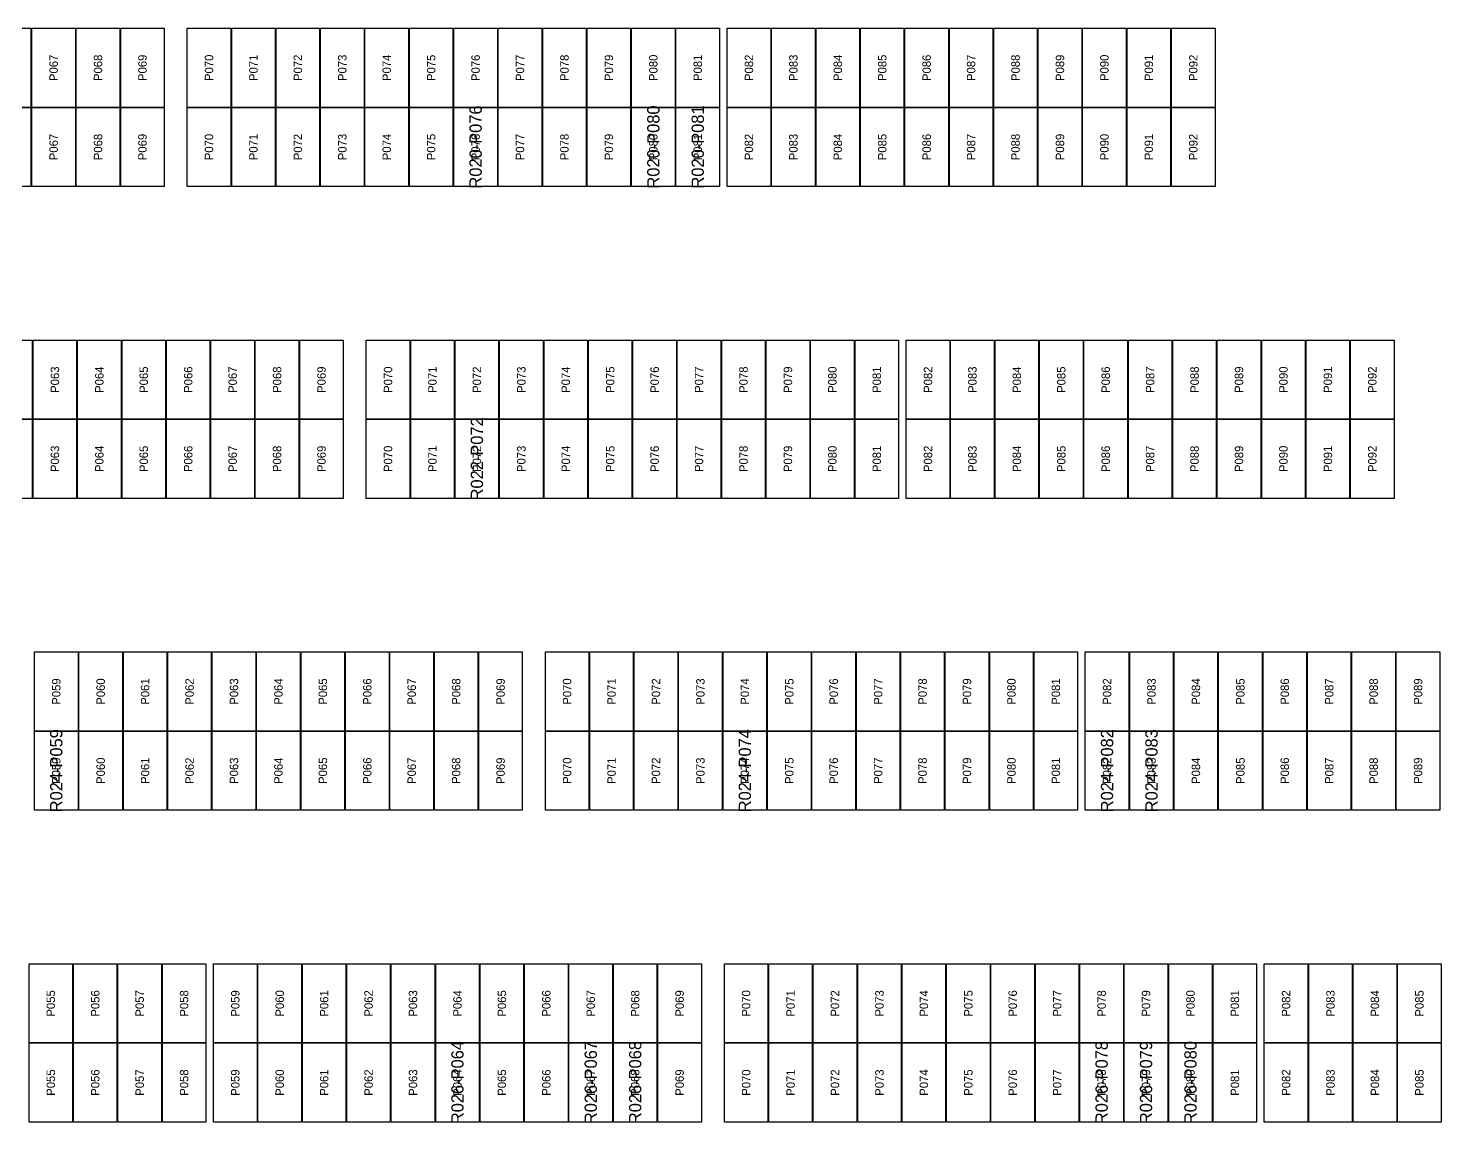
# Model space of a CAD drawing. Extents: x 296295 to 296770, y 651564 to 652121.
# Drawn here: x 296418.2 to 296454.96, y 652019.16 to 652047.68 of the extents above; entities that cross this region are included whole.
import ezdxf
from ezdxf.enums import TextEntityAlignment as Align

# ---------------------------------------------------------------- set-up
doc = ezdxf.new("R2010")
doc.units = 0

msp = doc.modelspace()

# ---------------------------------------------------------------- linework, layer by layer
at = {"layer": 'DEFECTIVE_PANELS'}
for points in [[(296429.294, 652045.614), (296430.428, 652045.614), (296430.428, 652043.551), (296429.294, 652043.551)], [(296433.926, 652045.614), (296435.06, 652045.614), (296435.06, 652043.551), (296433.926, 652043.551)], [(296435.084, 652045.614), (296436.218, 652045.614), (296436.218, 652043.551), (296435.084, 652043.551)], [(296429.328, 652037.488), (296430.462, 652037.488), (296430.462, 652035.425), (296429.328, 652035.425)], [(296418.365, 652029.362), (296419.499, 652029.362), (296419.499, 652027.299), (296418.365, 652027.299)], [(296436.311, 652029.362), (296437.445, 652029.362), (296437.445, 652027.299), (296436.311, 652027.299)], [(296445.751, 652029.362), (296446.885, 652029.362), (296446.885, 652027.299), (296445.751, 652027.299)], [(296446.909, 652029.362), (296448.043, 652029.362), (296448.043, 652027.299), (296446.909, 652027.299)], [(296428.821, 652021.236), (296429.955, 652021.236), (296429.955, 652019.173), (296428.821, 652019.173)], [(296432.295, 652021.236), (296433.429, 652021.236), (296433.429, 652019.173), (296432.295, 652019.173)], [(296433.453, 652021.236), (296434.587, 652021.236), (296434.587, 652019.173), (296433.453, 652019.173)], [(296445.609, 652021.236), (296446.743, 652021.236), (296446.743, 652019.173), (296445.609, 652019.173)], [(296446.767, 652021.236), (296447.901, 652021.236), (296447.901, 652019.173), (296446.767, 652019.173)], [(296447.925, 652021.236), (296449.059, 652021.236), (296449.059, 652019.173), (296447.925, 652019.173)]]:
    msp.add_lwpolyline(points, close=True, dxfattribs=at)
at = {"layer": 'PANELS_MASTER'}
for points in [[(296417.138, 652047.677), (296418.272, 652047.677), (296418.272, 652045.614), (296417.138, 652045.614)], [(296418.296, 652047.677), (296419.43, 652047.677), (296419.43, 652045.614), (296418.296, 652045.614)], [(296419.454, 652047.677), (296420.588, 652047.677), (296420.588, 652045.614), (296419.454, 652045.614)], [(296420.612, 652047.677), (296421.746, 652047.677), (296421.746, 652045.614), (296420.612, 652045.614)], [(296422.346, 652047.677), (296423.48, 652047.677), (296423.48, 652045.614), (296422.346, 652045.614)], [(296423.504, 652047.677), (296424.638, 652047.677), (296424.638, 652045.614), (296423.504, 652045.614)], [(296424.662, 652047.677), (296425.796, 652047.677), (296425.796, 652045.614), (296424.662, 652045.614)], [(296425.82, 652047.677), (296426.954, 652047.677), (296426.954, 652045.614), (296425.82, 652045.614)], [(296426.978, 652047.677), (296428.112, 652047.677), (296428.112, 652045.614), (296426.978, 652045.614)], [(296428.136, 652047.677), (296429.27, 652047.677), (296429.27, 652045.614), (296428.136, 652045.614)], [(296429.294, 652047.677), (296430.428, 652047.677), (296430.428, 652045.614), (296429.294, 652045.614)], [(296430.452, 652047.677), (296431.586, 652047.677), (296431.586, 652045.614), (296430.452, 652045.614)], [(296431.61, 652047.677), (296432.744, 652047.677), (296432.744, 652045.614), (296431.61, 652045.614)], [(296432.768, 652047.677), (296433.902, 652047.677), (296433.902, 652045.614), (296432.768, 652045.614)], [(296433.926, 652047.677), (296435.06, 652047.677), (296435.06, 652045.614), (296433.926, 652045.614)], [(296435.084, 652047.677), (296436.218, 652047.677), (296436.218, 652045.614), (296435.084, 652045.614)], [(296436.418, 652047.677), (296437.552, 652047.677), (296437.552, 652045.614), (296436.418, 652045.614)], [(296437.576, 652047.677), (296438.71, 652047.677), (296438.71, 652045.614), (296437.576, 652045.614)], [(296438.734, 652047.677), (296439.868, 652047.677), (296439.868, 652045.614), (296438.734, 652045.614)], [(296439.892, 652047.677), (296441.026, 652047.677), (296441.026, 652045.614), (296439.892, 652045.614)], [(296441.05, 652047.677), (296442.184, 652047.677), (296442.184, 652045.614), (296441.05, 652045.614)], [(296442.208, 652047.677), (296443.342, 652047.677), (296443.342, 652045.614), (296442.208, 652045.614)], [(296443.366, 652047.677), (296444.5, 652047.677), (296444.5, 652045.614), (296443.366, 652045.614)], [(296444.524, 652047.677), (296445.658, 652047.677), (296445.658, 652045.614), (296444.524, 652045.614)], [(296445.682, 652047.677), (296446.816, 652047.677), (296446.816, 652045.614), (296445.682, 652045.614)], [(296446.84, 652047.677), (296447.974, 652047.677), (296447.974, 652045.614), (296446.84, 652045.614)], [(296447.998, 652047.677), (296449.132, 652047.677), (296449.132, 652045.614), (296447.998, 652045.614)], [(296417.138, 652045.614), (296418.272, 652045.614), (296418.272, 652043.551), (296417.138, 652043.551)], [(296418.296, 652045.614), (296419.43, 652045.614), (296419.43, 652043.551), (296418.296, 652043.551)], [(296419.454, 652045.614), (296420.588, 652045.614), (296420.588, 652043.551), (296419.454, 652043.551)], [(296420.612, 652045.614), (296421.746, 652045.614), (296421.746, 652043.551), (296420.612, 652043.551)], [(296422.346, 652045.614), (296423.48, 652045.614), (296423.48, 652043.551), (296422.346, 652043.551)], [(296423.504, 652045.614), (296424.638, 652045.614), (296424.638, 652043.551), (296423.504, 652043.551)], [(296424.662, 652045.614), (296425.796, 652045.614), (296425.796, 652043.551), (296424.662, 652043.551)], [(296425.82, 652045.614), (296426.954, 652045.614), (296426.954, 652043.551), (296425.82, 652043.551)], [(296426.978, 652045.614), (296428.112, 652045.614), (296428.112, 652043.551), (296426.978, 652043.551)], [(296428.136, 652045.614), (296429.27, 652045.614), (296429.27, 652043.551), (296428.136, 652043.551)], [(296430.452, 652045.614), (296431.586, 652045.614), (296431.586, 652043.551), (296430.452, 652043.551)], [(296431.61, 652045.614), (296432.744, 652045.614), (296432.744, 652043.551), (296431.61, 652043.551)], [(296432.768, 652045.614), (296433.902, 652045.614), (296433.902, 652043.551), (296432.768, 652043.551)], [(296436.418, 652045.614), (296437.552, 652045.614), (296437.552, 652043.551), (296436.418, 652043.551)], [(296437.576, 652045.614), (296438.71, 652045.614), (296438.71, 652043.551), (296437.576, 652043.551)], [(296438.734, 652045.614), (296439.868, 652045.614), (296439.868, 652043.551), (296438.734, 652043.551)], [(296439.892, 652045.614), (296441.026, 652045.614), (296441.026, 652043.551), (296439.892, 652043.551)], [(296441.05, 652045.614), (296442.184, 652045.614), (296442.184, 652043.551), (296441.05, 652043.551)], [(296442.208, 652045.614), (296443.342, 652045.614), (296443.342, 652043.551), (296442.208, 652043.551)], [(296443.366, 652045.614), (296444.5, 652045.614), (296444.5, 652043.551), (296443.366, 652043.551)], [(296444.524, 652045.614), (296445.658, 652045.614), (296445.658, 652043.551), (296444.524, 652043.551)], [(296445.682, 652045.614), (296446.816, 652045.614), (296446.816, 652043.551), (296445.682, 652043.551)], [(296446.84, 652045.614), (296447.974, 652045.614), (296447.974, 652043.551), (296446.84, 652043.551)], [(296447.998, 652045.614), (296449.132, 652045.614), (296449.132, 652043.551), (296447.998, 652043.551)], [(296417.172, 652039.551), (296418.306, 652039.551), (296418.306, 652037.488), (296417.172, 652037.488)], [(296418.33, 652039.551), (296419.464, 652039.551), (296419.464, 652037.488), (296418.33, 652037.488)], [(296419.488, 652039.551), (296420.622, 652039.551), (296420.622, 652037.488), (296419.488, 652037.488)], [(296420.646, 652039.551), (296421.78, 652039.551), (296421.78, 652037.488), (296420.646, 652037.488)], [(296421.804, 652039.551), (296422.938, 652039.551), (296422.938, 652037.488), (296421.804, 652037.488)], [(296422.962, 652039.551), (296424.096, 652039.551), (296424.096, 652037.488), (296422.962, 652037.488)], [(296424.12, 652039.551), (296425.254, 652039.551), (296425.254, 652037.488), (296424.12, 652037.488)], [(296425.278, 652039.551), (296426.412, 652039.551), (296426.412, 652037.488), (296425.278, 652037.488)], [(296427.012, 652039.551), (296428.146, 652039.551), (296428.146, 652037.488), (296427.012, 652037.488)], [(296428.17, 652039.551), (296429.304, 652039.551), (296429.304, 652037.488), (296428.17, 652037.488)], [(296429.328, 652039.551), (296430.462, 652039.551), (296430.462, 652037.488), (296429.328, 652037.488)], [(296430.486, 652039.551), (296431.62, 652039.551), (296431.62, 652037.488), (296430.486, 652037.488)], [(296431.644, 652039.551), (296432.778, 652039.551), (296432.778, 652037.488), (296431.644, 652037.488)], [(296432.802, 652039.551), (296433.936, 652039.551), (296433.936, 652037.488), (296432.802, 652037.488)], [(296433.96, 652039.551), (296435.094, 652039.551), (296435.094, 652037.488), (296433.96, 652037.488)], [(296435.118, 652039.551), (296436.252, 652039.551), (296436.252, 652037.488), (296435.118, 652037.488)], [(296436.276, 652039.551), (296437.41, 652039.551), (296437.41, 652037.488), (296436.276, 652037.488)], [(296437.434, 652039.551), (296438.568, 652039.551), (296438.568, 652037.488), (296437.434, 652037.488)], [(296438.592, 652039.551), (296439.726, 652039.551), (296439.726, 652037.488), (296438.592, 652037.488)], [(296439.75, 652039.551), (296440.884, 652039.551), (296440.884, 652037.488), (296439.75, 652037.488)], [(296441.084, 652039.551), (296442.218, 652039.551), (296442.218, 652037.488), (296441.084, 652037.488)], [(296442.242, 652039.551), (296443.376, 652039.551), (296443.376, 652037.488), (296442.242, 652037.488)], [(296443.4, 652039.551), (296444.534, 652039.551), (296444.534, 652037.488), (296443.4, 652037.488)], [(296444.558, 652039.551), (296445.692, 652039.551), (296445.692, 652037.488), (296444.558, 652037.488)], [(296445.716, 652039.551), (296446.85, 652039.551), (296446.85, 652037.488), (296445.716, 652037.488)], [(296446.874, 652039.551), (296448.008, 652039.551), (296448.008, 652037.488), (296446.874, 652037.488)], [(296448.032, 652039.551), (296449.166, 652039.551), (296449.166, 652037.488), (296448.032, 652037.488)], [(296449.19, 652039.551), (296450.324, 652039.551), (296450.324, 652037.488), (296449.19, 652037.488)], [(296450.348, 652039.551), (296451.482, 652039.551), (296451.482, 652037.488), (296450.348, 652037.488)], [(296451.506, 652039.551), (296452.64, 652039.551), (296452.64, 652037.488), (296451.506, 652037.488)], [(296452.664, 652039.551), (296453.798, 652039.551), (296453.798, 652037.488), (296452.664, 652037.488)], [(296417.172, 652037.488), (296418.306, 652037.488), (296418.306, 652035.425), (296417.172, 652035.425)], [(296418.33, 652037.488), (296419.464, 652037.488), (296419.464, 652035.425), (296418.33, 652035.425)], [(296419.488, 652037.488), (296420.622, 652037.488), (296420.622, 652035.425), (296419.488, 652035.425)], [(296420.646, 652037.488), (296421.78, 652037.488), (296421.78, 652035.425), (296420.646, 652035.425)], [(296421.804, 652037.488), (296422.938, 652037.488), (296422.938, 652035.425), (296421.804, 652035.425)], [(296422.962, 652037.488), (296424.096, 652037.488), (296424.096, 652035.425), (296422.962, 652035.425)], [(296424.12, 652037.488), (296425.254, 652037.488), (296425.254, 652035.425), (296424.12, 652035.425)], [(296425.278, 652037.488), (296426.412, 652037.488), (296426.412, 652035.425), (296425.278, 652035.425)], [(296427.012, 652037.488), (296428.146, 652037.488), (296428.146, 652035.425), (296427.012, 652035.425)], [(296428.17, 652037.488), (296429.304, 652037.488), (296429.304, 652035.425), (296428.17, 652035.425)], [(296430.486, 652037.488), (296431.62, 652037.488), (296431.62, 652035.425), (296430.486, 652035.425)], [(296431.644, 652037.488), (296432.778, 652037.488), (296432.778, 652035.425), (296431.644, 652035.425)], [(296432.802, 652037.488), (296433.936, 652037.488), (296433.936, 652035.425), (296432.802, 652035.425)], [(296433.96, 652037.488), (296435.094, 652037.488), (296435.094, 652035.425), (296433.96, 652035.425)], [(296435.118, 652037.488), (296436.252, 652037.488), (296436.252, 652035.425), (296435.118, 652035.425)], [(296436.276, 652037.488), (296437.41, 652037.488), (296437.41, 652035.425), (296436.276, 652035.425)], [(296437.434, 652037.488), (296438.568, 652037.488), (296438.568, 652035.425), (296437.434, 652035.425)], [(296438.592, 652037.488), (296439.726, 652037.488), (296439.726, 652035.425), (296438.592, 652035.425)], [(296439.75, 652037.488), (296440.884, 652037.488), (296440.884, 652035.425), (296439.75, 652035.425)], [(296441.084, 652037.488), (296442.218, 652037.488), (296442.218, 652035.425), (296441.084, 652035.425)], [(296442.242, 652037.488), (296443.376, 652037.488), (296443.376, 652035.425), (296442.242, 652035.425)], [(296443.4, 652037.488), (296444.534, 652037.488), (296444.534, 652035.425), (296443.4, 652035.425)], [(296444.558, 652037.488), (296445.692, 652037.488), (296445.692, 652035.425), (296444.558, 652035.425)], [(296445.716, 652037.488), (296446.85, 652037.488), (296446.85, 652035.425), (296445.716, 652035.425)], [(296446.874, 652037.488), (296448.008, 652037.488), (296448.008, 652035.425), (296446.874, 652035.425)], [(296448.032, 652037.488), (296449.166, 652037.488), (296449.166, 652035.425), (296448.032, 652035.425)], [(296449.19, 652037.488), (296450.324, 652037.488), (296450.324, 652035.425), (296449.19, 652035.425)], [(296450.348, 652037.488), (296451.482, 652037.488), (296451.482, 652035.425), (296450.348, 652035.425)], [(296451.506, 652037.488), (296452.64, 652037.488), (296452.64, 652035.425), (296451.506, 652035.425)], [(296452.664, 652037.488), (296453.798, 652037.488), (296453.798, 652035.425), (296452.664, 652035.425)], [(296418.365, 652031.425), (296419.499, 652031.425), (296419.499, 652029.362), (296418.365, 652029.362)], [(296419.523, 652031.425), (296420.657, 652031.425), (296420.657, 652029.362), (296419.523, 652029.362)], [(296420.681, 652031.425), (296421.815, 652031.425), (296421.815, 652029.362), (296420.681, 652029.362)], [(296421.839, 652031.425), (296422.973, 652031.425), (296422.973, 652029.362), (296421.839, 652029.362)], [(296422.997, 652031.425), (296424.131, 652031.425), (296424.131, 652029.362), (296422.997, 652029.362)], [(296424.155, 652031.425), (296425.289, 652031.425), (296425.289, 652029.362), (296424.155, 652029.362)], [(296425.313, 652031.425), (296426.447, 652031.425), (296426.447, 652029.362), (296425.313, 652029.362)], [(296426.471, 652031.425), (296427.605, 652031.425), (296427.605, 652029.362), (296426.471, 652029.362)], [(296427.629, 652031.425), (296428.763, 652031.425), (296428.763, 652029.362), (296427.629, 652029.362)], [(296428.787, 652031.425), (296429.921, 652031.425), (296429.921, 652029.362), (296428.787, 652029.362)], [(296429.945, 652031.425), (296431.079, 652031.425), (296431.079, 652029.362), (296429.945, 652029.362)], [(296431.679, 652031.425), (296432.813, 652031.425), (296432.813, 652029.362), (296431.679, 652029.362)], [(296432.837, 652031.425), (296433.971, 652031.425), (296433.971, 652029.362), (296432.837, 652029.362)], [(296433.995, 652031.425), (296435.129, 652031.425), (296435.129, 652029.362), (296433.995, 652029.362)], [(296435.153, 652031.425), (296436.287, 652031.425), (296436.287, 652029.362), (296435.153, 652029.362)], [(296436.311, 652031.425), (296437.445, 652031.425), (296437.445, 652029.362), (296436.311, 652029.362)], [(296437.469, 652031.425), (296438.603, 652031.425), (296438.603, 652029.362), (296437.469, 652029.362)], [(296438.627, 652031.425), (296439.761, 652031.425), (296439.761, 652029.362), (296438.627, 652029.362)], [(296439.785, 652031.425), (296440.919, 652031.425), (296440.919, 652029.362), (296439.785, 652029.362)], [(296440.943, 652031.425), (296442.077, 652031.425), (296442.077, 652029.362), (296440.943, 652029.362)], [(296442.101, 652031.425), (296443.235, 652031.425), (296443.235, 652029.362), (296442.101, 652029.362)], [(296443.259, 652031.425), (296444.393, 652031.425), (296444.393, 652029.362), (296443.259, 652029.362)], [(296444.417, 652031.425), (296445.551, 652031.425), (296445.551, 652029.362), (296444.417, 652029.362)], [(296445.751, 652031.425), (296446.885, 652031.425), (296446.885, 652029.362), (296445.751, 652029.362)], [(296446.909, 652031.425), (296448.043, 652031.425), (296448.043, 652029.362), (296446.909, 652029.362)], [(296448.067, 652031.425), (296449.201, 652031.425), (296449.201, 652029.362), (296448.067, 652029.362)], [(296449.225, 652031.425), (296450.359, 652031.425), (296450.359, 652029.362), (296449.225, 652029.362)], [(296450.383, 652031.425), (296451.517, 652031.425), (296451.517, 652029.362), (296450.383, 652029.362)], [(296451.541, 652031.425), (296452.675, 652031.425), (296452.675, 652029.362), (296451.541, 652029.362)], [(296452.699, 652031.425), (296453.833, 652031.425), (296453.833, 652029.362), (296452.699, 652029.362)], [(296453.857, 652031.425), (296454.991, 652031.425), (296454.991, 652029.362), (296453.857, 652029.362)], [(296419.523, 652029.362), (296420.657, 652029.362), (296420.657, 652027.299), (296419.523, 652027.299)], [(296420.681, 652029.362), (296421.815, 652029.362), (296421.815, 652027.299), (296420.681, 652027.299)], [(296421.839, 652029.362), (296422.973, 652029.362), (296422.973, 652027.299), (296421.839, 652027.299)], [(296422.997, 652029.362), (296424.131, 652029.362), (296424.131, 652027.299), (296422.997, 652027.299)], [(296424.155, 652029.362), (296425.289, 652029.362), (296425.289, 652027.299), (296424.155, 652027.299)], [(296425.313, 652029.362), (296426.447, 652029.362), (296426.447, 652027.299), (296425.313, 652027.299)], [(296426.471, 652029.362), (296427.605, 652029.362), (296427.605, 652027.299), (296426.471, 652027.299)], [(296427.629, 652029.362), (296428.763, 652029.362), (296428.763, 652027.299), (296427.629, 652027.299)], [(296428.787, 652029.362), (296429.921, 652029.362), (296429.921, 652027.299), (296428.787, 652027.299)], [(296429.945, 652029.362), (296431.079, 652029.362), (296431.079, 652027.299), (296429.945, 652027.299)], [(296431.679, 652029.362), (296432.813, 652029.362), (296432.813, 652027.299), (296431.679, 652027.299)], [(296432.837, 652029.362), (296433.971, 652029.362), (296433.971, 652027.299), (296432.837, 652027.299)], [(296433.995, 652029.362), (296435.129, 652029.362), (296435.129, 652027.299), (296433.995, 652027.299)], [(296435.153, 652029.362), (296436.287, 652029.362), (296436.287, 652027.299), (296435.153, 652027.299)], [(296437.469, 652029.362), (296438.603, 652029.362), (296438.603, 652027.299), (296437.469, 652027.299)], [(296438.627, 652029.362), (296439.761, 652029.362), (296439.761, 652027.299), (296438.627, 652027.299)], [(296439.785, 652029.362), (296440.919, 652029.362), (296440.919, 652027.299), (296439.785, 652027.299)], [(296440.943, 652029.362), (296442.077, 652029.362), (296442.077, 652027.299), (296440.943, 652027.299)], [(296442.101, 652029.362), (296443.235, 652029.362), (296443.235, 652027.299), (296442.101, 652027.299)], [(296443.259, 652029.362), (296444.393, 652029.362), (296444.393, 652027.299), (296443.259, 652027.299)], [(296444.417, 652029.362), (296445.551, 652029.362), (296445.551, 652027.299), (296444.417, 652027.299)], [(296448.067, 652029.362), (296449.201, 652029.362), (296449.201, 652027.299), (296448.067, 652027.299)], [(296449.225, 652029.362), (296450.359, 652029.362), (296450.359, 652027.299), (296449.225, 652027.299)], [(296450.383, 652029.362), (296451.517, 652029.362), (296451.517, 652027.299), (296450.383, 652027.299)], [(296451.541, 652029.362), (296452.675, 652029.362), (296452.675, 652027.299), (296451.541, 652027.299)], [(296452.699, 652029.362), (296453.833, 652029.362), (296453.833, 652027.299), (296452.699, 652027.299)], [(296453.857, 652029.362), (296454.991, 652029.362), (296454.991, 652027.299), (296453.857, 652027.299)], [(296418.223, 652023.299), (296419.357, 652023.299), (296419.357, 652021.236), (296418.223, 652021.236)], [(296419.381, 652023.299), (296420.515, 652023.299), (296420.515, 652021.236), (296419.381, 652021.236)], [(296420.539, 652023.299), (296421.673, 652023.299), (296421.673, 652021.236), (296420.539, 652021.236)], [(296421.697, 652023.299), (296422.831, 652023.299), (296422.831, 652021.236), (296421.697, 652021.236)], [(296423.031, 652023.299), (296424.165, 652023.299), (296424.165, 652021.236), (296423.031, 652021.236)], [(296424.189, 652023.299), (296425.323, 652023.299), (296425.323, 652021.236), (296424.189, 652021.236)], [(296425.347, 652023.299), (296426.481, 652023.299), (296426.481, 652021.236), (296425.347, 652021.236)], [(296426.505, 652023.299), (296427.639, 652023.299), (296427.639, 652021.236), (296426.505, 652021.236)], [(296427.663, 652023.299), (296428.797, 652023.299), (296428.797, 652021.236), (296427.663, 652021.236)], [(296428.821, 652023.299), (296429.955, 652023.299), (296429.955, 652021.236), (296428.821, 652021.236)], [(296429.979, 652023.299), (296431.113, 652023.299), (296431.113, 652021.236), (296429.979, 652021.236)], [(296431.137, 652023.299), (296432.271, 652023.299), (296432.271, 652021.236), (296431.137, 652021.236)], [(296432.295, 652023.299), (296433.429, 652023.299), (296433.429, 652021.236), (296432.295, 652021.236)], [(296433.453, 652023.299), (296434.587, 652023.299), (296434.587, 652021.236), (296433.453, 652021.236)], [(296434.611, 652023.299), (296435.745, 652023.299), (296435.745, 652021.236), (296434.611, 652021.236)], [(296436.345, 652023.299), (296437.479, 652023.299), (296437.479, 652021.236), (296436.345, 652021.236)], [(296437.503, 652023.299), (296438.637, 652023.299), (296438.637, 652021.236), (296437.503, 652021.236)], [(296438.661, 652023.299), (296439.795, 652023.299), (296439.795, 652021.236), (296438.661, 652021.236)], [(296439.819, 652023.299), (296440.953, 652023.299), (296440.953, 652021.236), (296439.819, 652021.236)], [(296440.977, 652023.299), (296442.111, 652023.299), (296442.111, 652021.236), (296440.977, 652021.236)], [(296442.135, 652023.299), (296443.269, 652023.299), (296443.269, 652021.236), (296442.135, 652021.236)], [(296443.293, 652023.299), (296444.427, 652023.299), (296444.427, 652021.236), (296443.293, 652021.236)], [(296444.451, 652023.299), (296445.585, 652023.299), (296445.585, 652021.236), (296444.451, 652021.236)], [(296445.609, 652023.299), (296446.743, 652023.299), (296446.743, 652021.236), (296445.609, 652021.236)], [(296446.767, 652023.299), (296447.901, 652023.299), (296447.901, 652021.236), (296446.767, 652021.236)], [(296447.925, 652023.299), (296449.059, 652023.299), (296449.059, 652021.236), (296447.925, 652021.236)], [(296449.083, 652023.299), (296450.217, 652023.299), (296450.217, 652021.236), (296449.083, 652021.236)], [(296450.417, 652023.299), (296451.551, 652023.299), (296451.551, 652021.236), (296450.417, 652021.236)], [(296451.575, 652023.299), (296452.709, 652023.299), (296452.709, 652021.236), (296451.575, 652021.236)], [(296452.733, 652023.299), (296453.867, 652023.299), (296453.867, 652021.236), (296452.733, 652021.236)], [(296453.891, 652023.299), (296455.025, 652023.299), (296455.025, 652021.236), (296453.891, 652021.236)], [(296418.223, 652021.236), (296419.357, 652021.236), (296419.357, 652019.173), (296418.223, 652019.173)], [(296419.381, 652021.236), (296420.515, 652021.236), (296420.515, 652019.173), (296419.381, 652019.173)], [(296420.539, 652021.236), (296421.673, 652021.236), (296421.673, 652019.173), (296420.539, 652019.173)], [(296421.697, 652021.236), (296422.831, 652021.236), (296422.831, 652019.173), (296421.697, 652019.173)], [(296423.031, 652021.236), (296424.165, 652021.236), (296424.165, 652019.173), (296423.031, 652019.173)], [(296424.189, 652021.236), (296425.323, 652021.236), (296425.323, 652019.173), (296424.189, 652019.173)], [(296425.347, 652021.236), (296426.481, 652021.236), (296426.481, 652019.173), (296425.347, 652019.173)], [(296426.505, 652021.236), (296427.639, 652021.236), (296427.639, 652019.173), (296426.505, 652019.173)], [(296427.663, 652021.236), (296428.797, 652021.236), (296428.797, 652019.173), (296427.663, 652019.173)], [(296429.979, 652021.236), (296431.113, 652021.236), (296431.113, 652019.173), (296429.979, 652019.173)], [(296431.137, 652021.236), (296432.271, 652021.236), (296432.271, 652019.173), (296431.137, 652019.173)], [(296434.611, 652021.236), (296435.745, 652021.236), (296435.745, 652019.173), (296434.611, 652019.173)], [(296436.345, 652021.236), (296437.479, 652021.236), (296437.479, 652019.173), (296436.345, 652019.173)], [(296437.503, 652021.236), (296438.637, 652021.236), (296438.637, 652019.173), (296437.503, 652019.173)], [(296438.661, 652021.236), (296439.795, 652021.236), (296439.795, 652019.173), (296438.661, 652019.173)], [(296439.819, 652021.236), (296440.953, 652021.236), (296440.953, 652019.173), (296439.819, 652019.173)], [(296440.977, 652021.236), (296442.111, 652021.236), (296442.111, 652019.173), (296440.977, 652019.173)], [(296442.135, 652021.236), (296443.269, 652021.236), (296443.269, 652019.173), (296442.135, 652019.173)], [(296443.293, 652021.236), (296444.427, 652021.236), (296444.427, 652019.173), (296443.293, 652019.173)], [(296444.451, 652021.236), (296445.585, 652021.236), (296445.585, 652019.173), (296444.451, 652019.173)], [(296449.083, 652021.236), (296450.217, 652021.236), (296450.217, 652019.173), (296449.083, 652019.173)], [(296450.417, 652021.236), (296451.551, 652021.236), (296451.551, 652019.173), (296450.417, 652019.173)], [(296451.575, 652021.236), (296452.709, 652021.236), (296452.709, 652019.173), (296451.575, 652019.173)], [(296452.733, 652021.236), (296453.867, 652021.236), (296453.867, 652019.173), (296452.733, 652019.173)], [(296453.891, 652021.236), (296455.025, 652021.236), (296455.025, 652019.173), (296453.891, 652019.173)]]:
    msp.add_lwpolyline(points, close=True, dxfattribs=at)

# ---------------------------------------------------------------- texts
at = {"layer": 'DEFECT_LABELS'}
for s, p in [('R020-P076', (296429.861, 652044.582)), ('R020-P080', (296434.493, 652044.582)), ('R020-P081', (296435.651, 652044.582)), ('R022-P072', (296429.895, 652036.456)), ('R024-P059', (296418.932, 652028.33)), ('R024-P074', (296436.878, 652028.33)), ('R024-P082', (296446.318, 652028.33)), ('R024-P083', (296447.476, 652028.33)), ('R026-P064', (296429.388, 652020.204)), ('R026-P067', (296432.862, 652020.204)), ('R026-P068', (296434.02, 652020.204)), ('R026-P078', (296446.176, 652020.204)), ('R026-P079', (296447.334, 652020.204)), ('R026-P080', (296448.492, 652020.204))]:
    msp.add_text(s, height=0.32, rotation=90, dxfattribs=at).set_placement(p, align=Align.MIDDLE_CENTER)
at = {"layer": 'PANEL_POSITION'}
for s, p in [('P067', (296418.863, 652046.645)), ('P068', (296420.021, 652046.645)), ('P069', (296421.179, 652046.645)), ('P070', (296422.913, 652046.645)), ('P071', (296424.071, 652046.645)), ('P072', (296425.229, 652046.645)), ('P073', (296426.387, 652046.645)), ('P074', (296427.545, 652046.645)), ('P075', (296428.703, 652046.645)), ('P076', (296429.861, 652046.645)), ('P077', (296431.019, 652046.645)), ('P078', (296432.177, 652046.645)), ('P079', (296433.335, 652046.645)), ('P080', (296434.493, 652046.645)), ('P081', (296435.651, 652046.645)), ('P082', (296436.985, 652046.645)), ('P083', (296438.143, 652046.645)), ('P084', (296439.301, 652046.645)), ('P085', (296440.459, 652046.645)), ('P086', (296441.617, 652046.645)), ('P087', (296442.775, 652046.645)), ('P088', (296443.933, 652046.645)), ('P089', (296445.091, 652046.645)), ('P090', (296446.249, 652046.645)), ('P091', (296447.407, 652046.645)), ('P092', (296448.565, 652046.645)), ('P067', (296418.863, 652044.582)), ('P068', (296420.021, 652044.582)), ('P069', (296421.179, 652044.582)), ('P070', (296422.913, 652044.582)), ('P071', (296424.071, 652044.582)), ('P072', (296425.229, 652044.582)), ('P073', (296426.387, 652044.582)), ('P074', (296427.545, 652044.582)), ('P075', (296428.703, 652044.582)), ('P076', (296429.861, 652044.582)), ('P077', (296431.019, 652044.582)), ('P078', (296432.177, 652044.582)), ('P079', (296433.335, 652044.582)), ('P080', (296434.493, 652044.582)), ('P081', (296435.651, 652044.582)), ('P082', (296436.985, 652044.582)), ('P083', (296438.143, 652044.582)), ('P084', (296439.301, 652044.582)), ('P085', (296440.459, 652044.582)), ('P086', (296441.617, 652044.582)), ('P087', (296442.775, 652044.582)), ('P088', (296443.933, 652044.582)), ('P089', (296445.091, 652044.582)), ('P090', (296446.249, 652044.582)), ('P091', (296447.407, 652044.582)), ('P092', (296448.565, 652044.582)), ('P063', (296418.897, 652038.519)), ('P064', (296420.055, 652038.519)), ('P065', (296421.213, 652038.519)), ('P066', (296422.371, 652038.519)), ('P067', (296423.529, 652038.519)), ('P068', (296424.687, 652038.519)), ('P069', (296425.845, 652038.519)), ('P070', (296427.579, 652038.519)), ('P071', (296428.737, 652038.519)), ('P072', (296429.895, 652038.519)), ('P073', (296431.053, 652038.519)), ('P074', (296432.211, 652038.519)), ('P075', (296433.369, 652038.519)), ('P076', (296434.527, 652038.519)), ('P077', (296435.685, 652038.519)), ('P078', (296436.843, 652038.519)), ('P079', (296438.001, 652038.519)), ('P080', (296439.159, 652038.519)), ('P081', (296440.317, 652038.519)), ('P082', (296441.651, 652038.519)), ('P083', (296442.809, 652038.519)), ('P084', (296443.967, 652038.519)), ('P085', (296445.125, 652038.519)), ('P086', (296446.283, 652038.519)), ('P087', (296447.441, 652038.519)), ('P088', (296448.599, 652038.519)), ('P089', (296449.757, 652038.519)), ('P090', (296450.915, 652038.519)), ('P091', (296452.073, 652038.519)), ('P092', (296453.231, 652038.519)), ('P063', (296418.897, 652036.456)), ('P064', (296420.055, 652036.456)), ('P065', (296421.213, 652036.456)), ('P066', (296422.371, 652036.456)), ('P067', (296423.529, 652036.456)), ('P068', (296424.687, 652036.456)), ('P069', (296425.845, 652036.456)), ('P070', (296427.579, 652036.456)), ('P071', (296428.737, 652036.456)), ('P072', (296429.895, 652036.456)), ('P073', (296431.053, 652036.456)), ('P074', (296432.211, 652036.456)), ('P075', (296433.369, 652036.456)), ('P076', (296434.527, 652036.456)), ('P077', (296435.685, 652036.456)), ('P078', (296436.843, 652036.456)), ('P079', (296438.001, 652036.456)), ('P080', (296439.159, 652036.456)), ('P081', (296440.317, 652036.456)), ('P082', (296441.651, 652036.456)), ('P083', (296442.809, 652036.456)), ('P084', (296443.967, 652036.456)), ('P085', (296445.125, 652036.456)), ('P086', (296446.283, 652036.456)), ('P087', (296447.441, 652036.456)), ('P088', (296448.599, 652036.456)), ('P089', (296449.757, 652036.456)), ('P090', (296450.915, 652036.456)), ('P091', (296452.073, 652036.456)), ('P092', (296453.231, 652036.456)), ('P059', (296418.932, 652030.393)), ('P060', (296420.09, 652030.393)), ('P061', (296421.248, 652030.393)), ('P062', (296422.406, 652030.393)), ('P063', (296423.564, 652030.393)), ('P064', (296424.722, 652030.393)), ('P065', (296425.88, 652030.393)), ('P066', (296427.038, 652030.393)), ('P067', (296428.196, 652030.393)), ('P068', (296429.354, 652030.393)), ('P069', (296430.512, 652030.393)), ('P070', (296432.246, 652030.393)), ('P071', (296433.404, 652030.393)), ('P072', (296434.562, 652030.393)), ('P073', (296435.72, 652030.393)), ('P074', (296436.878, 652030.393)), ('P075', (296438.036, 652030.393)), ('P076', (296439.194, 652030.393)), ('P077', (296440.352, 652030.393)), ('P078', (296441.51, 652030.393)), ('P079', (296442.668, 652030.393)), ('P080', (296443.826, 652030.393)), ('P081', (296444.984, 652030.393)), ('P082', (296446.318, 652030.393)), ('P083', (296447.476, 652030.393)), ('P084', (296448.634, 652030.393)), ('P085', (296449.792, 652030.393)), ('P086', (296450.95, 652030.393)), ('P087', (296452.108, 652030.393)), ('P088', (296453.266, 652030.393)), ('P089', (296454.424, 652030.393)), ('P059', (296418.932, 652028.33)), ('P060', (296420.09, 652028.33)), ('P061', (296421.248, 652028.33)), ('P062', (296422.406, 652028.33)), ('P063', (296423.564, 652028.33)), ('P064', (296424.722, 652028.33)), ('P065', (296425.88, 652028.33)), ('P066', (296427.038, 652028.33)), ('P067', (296428.196, 652028.33)), ('P068', (296429.354, 652028.33)), ('P069', (296430.512, 652028.33)), ('P070', (296432.246, 652028.33)), ('P071', (296433.404, 652028.33)), ('P072', (296434.562, 652028.33)), ('P073', (296435.72, 652028.33)), ('P074', (296436.878, 652028.33)), ('P075', (296438.036, 652028.33)), ('P076', (296439.194, 652028.33)), ('P077', (296440.352, 652028.33)), ('P078', (296441.51, 652028.33)), ('P079', (296442.668, 652028.33)), ('P080', (296443.826, 652028.33)), ('P081', (296444.984, 652028.33)), ('P082', (296446.318, 652028.33)), ('P083', (296447.476, 652028.33)), ('P084', (296448.634, 652028.33)), ('P085', (296449.792, 652028.33)), ('P086', (296450.95, 652028.33)), ('P087', (296452.108, 652028.33)), ('P088', (296453.266, 652028.33)), ('P089', (296454.424, 652028.33)), ('P055', (296418.79, 652022.267)), ('P056', (296419.948, 652022.267)), ('P057', (296421.106, 652022.267)), ('P058', (296422.264, 652022.267)), ('P059', (296423.598, 652022.267)), ('P060', (296424.756, 652022.267)), ('P061', (296425.914, 652022.267)), ('P062', (296427.072, 652022.267)), ('P063', (296428.23, 652022.267)), ('P064', (296429.388, 652022.267)), ('P065', (296430.546, 652022.267)), ('P066', (296431.704, 652022.267)), ('P067', (296432.862, 652022.267)), ('P068', (296434.02, 652022.267)), ('P069', (296435.178, 652022.267)), ('P070', (296436.912, 652022.267)), ('P071', (296438.07, 652022.267)), ('P072', (296439.228, 652022.267)), ('P073', (296440.386, 652022.267)), ('P074', (296441.544, 652022.267)), ('P075', (296442.702, 652022.267)), ('P076', (296443.86, 652022.267)), ('P077', (296445.018, 652022.267)), ('P078', (296446.176, 652022.267)), ('P079', (296447.334, 652022.267)), ('P080', (296448.492, 652022.267)), ('P081', (296449.65, 652022.267)), ('P082', (296450.984, 652022.267)), ('P083', (296452.142, 652022.267)), ('P084', (296453.3, 652022.267)), ('P085', (296454.458, 652022.267)), ('P055', (296418.79, 652020.204)), ('P056', (296419.948, 652020.204)), ('P057', (296421.106, 652020.204)), ('P058', (296422.264, 652020.204)), ('P059', (296423.598, 652020.204)), ('P060', (296424.756, 652020.204)), ('P061', (296425.914, 652020.204)), ('P062', (296427.072, 652020.204)), ('P063', (296428.23, 652020.204)), ('P064', (296429.388, 652020.204)), ('P065', (296430.546, 652020.204)), ('P066', (296431.704, 652020.204)), ('P067', (296432.862, 652020.204)), ('P068', (296434.02, 652020.204)), ('P069', (296435.178, 652020.204)), ('P070', (296436.912, 652020.204)), ('P071', (296438.07, 652020.204)), ('P072', (296439.228, 652020.204)), ('P073', (296440.386, 652020.204)), ('P074', (296441.544, 652020.204)), ('P075', (296442.702, 652020.204)), ('P076', (296443.86, 652020.204)), ('P077', (296445.018, 652020.204)), ('P078', (296446.176, 652020.204)), ('P079', (296447.334, 652020.204)), ('P080', (296448.492, 652020.204)), ('P081', (296449.65, 652020.204)), ('P082', (296450.984, 652020.204)), ('P083', (296452.142, 652020.204)), ('P084', (296453.3, 652020.204)), ('P085', (296454.458, 652020.204))]:
    msp.add_text(s, height=0.22, rotation=90, dxfattribs=at).set_placement(p, align=Align.MIDDLE_CENTER)

doc.saveas('drawing.dxf')
